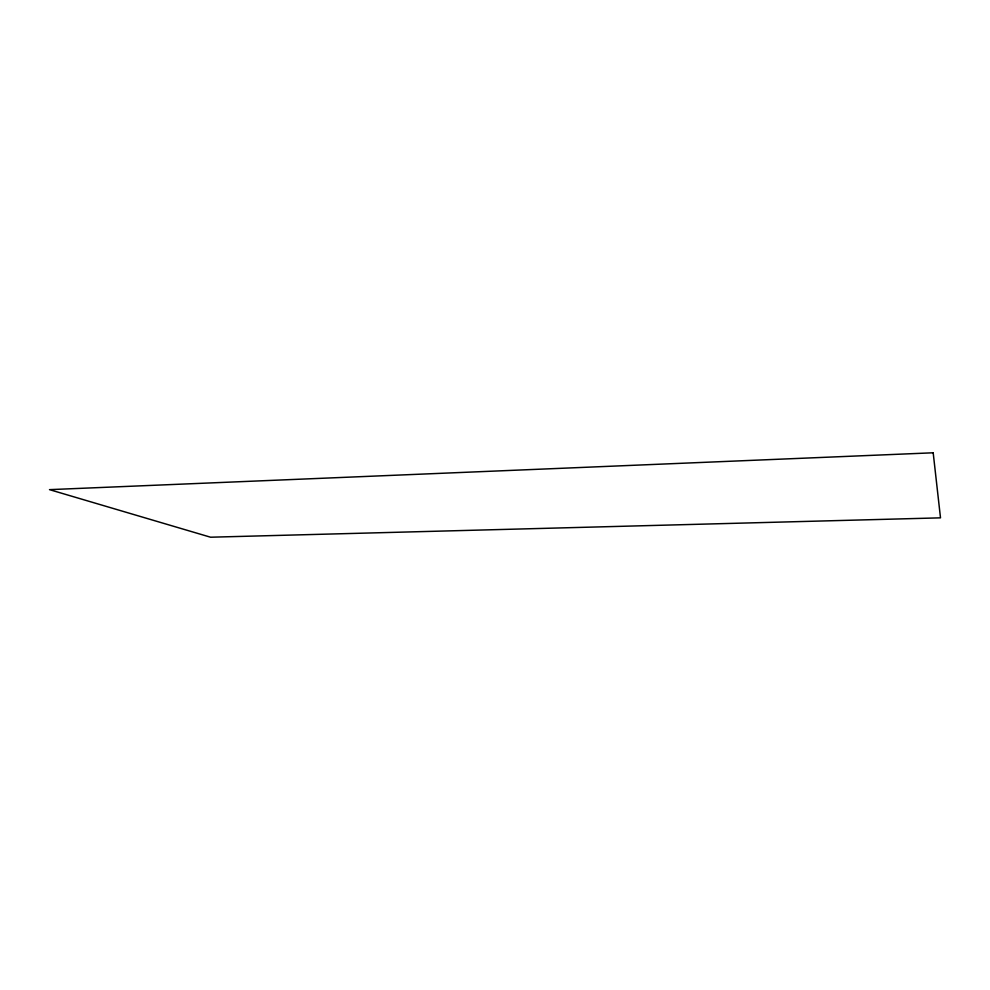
<?xml version="1.0" encoding="UTF-8"?>
<svg xmlns="http://www.w3.org/2000/svg" width="990" height="990" viewBox="0 0 990 990"><rect width="100%" height="100%" fill="white"/><g stroke="black" fill="none" stroke-linecap="round" stroke-linejoin="round"><path stroke-width="1.49" d="M933.186 452.789L49.5 489.642L210.561 537.211L940.5 517.844L933.186 452.789"/></g></svg>
